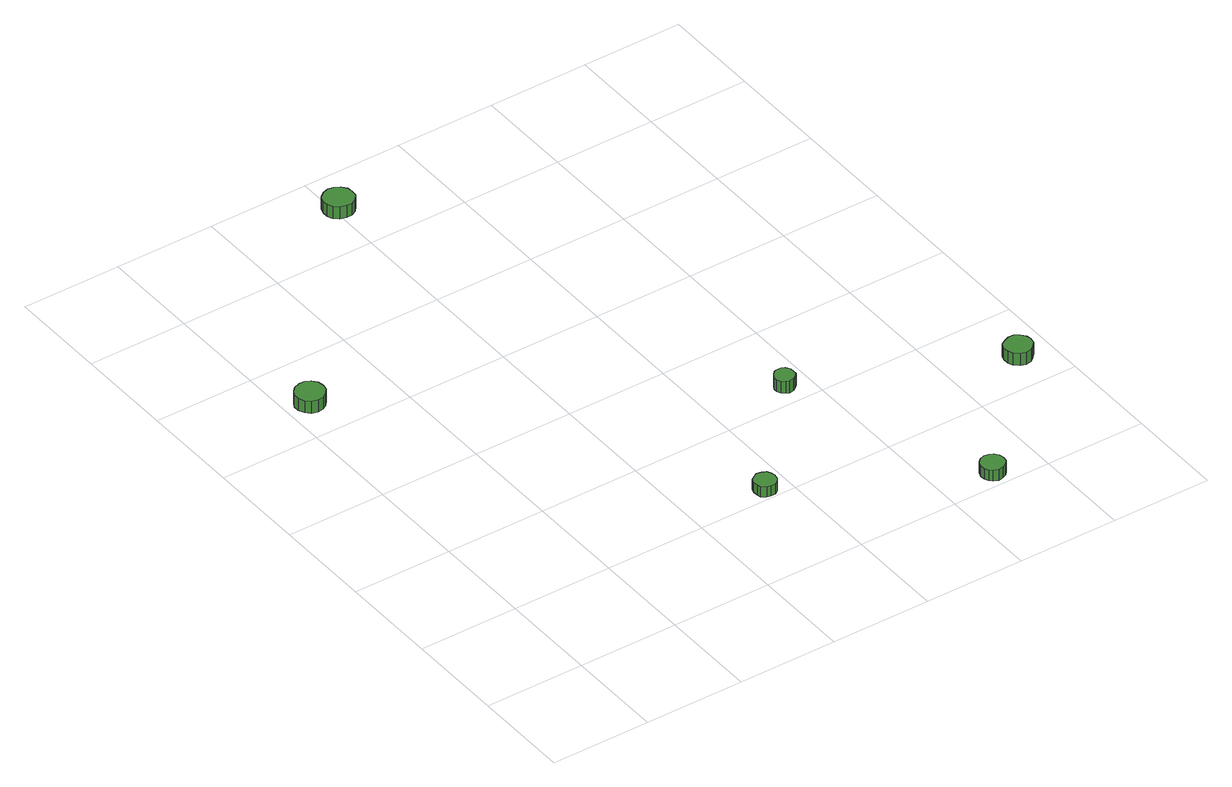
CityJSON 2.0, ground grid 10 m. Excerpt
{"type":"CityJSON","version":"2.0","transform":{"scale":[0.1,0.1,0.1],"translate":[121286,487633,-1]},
"CityObjects":{
"tree1":{"type":"SolitaryVegetationObject","attributes":{"function":"something"},"geometry":[{"type":"MultiSurface","lod":"1","boundaries":[[[0,1,2,3,4,5,6,7,8,9,10,11,12,13,14]],[[15,16,17,18,19,20,21,22,23,24,25,26,27,28,29]],[[0,29,28,1]],[[1,28,27,2]],[[2,27,26,3]],[[3,26,25,4]],[[4,25,24,5]],[[5,24,23,6]],[[6,23,22,7]],[[7,22,21,8]],[[8,21,20,9]],[[9,20,19,10]],[[10,19,18,11]],[[11,18,17,12]],[[12,17,16,13]],[[13,16,15,14]],[[14,15,29,0]]]}]},
"tree2":{"type":"SolitaryVegetationObject","attributes":{"function":"something"},"geometry":[{"type":"MultiSurface","lod":"1","boundaries":[[[30,31,32,33,34,35,36,37,38,39,40,41,42,43,44]],[[45,46,47,48,49,50,51,52,53,54,55,56,57,58,59]],[[30,59,58,31]],[[31,58,57,32]],[[32,57,56,33]],[[33,56,55,34]],[[34,55,54,35]],[[35,54,53,36]],[[36,53,52,37]],[[37,52,51,38]],[[38,51,50,39]],[[39,50,49,40]],[[40,49,48,41]],[[41,48,47,42]],[[42,47,46,43]],[[43,46,45,44]],[[44,45,59,30]]]}]},
"tree3":{"type":"SolitaryVegetationObject","attributes":{"function":"something"},"geometry":[{"type":"MultiSurface","lod":"1","boundaries":[[[60,61,62,63,64,65,66,67,68,69,70,71,72,73,74]],[[75,76,77,78,79,80,81,82,83,84,85,86,87,88,89]],[[60,89,88,61]],[[61,88,87,62]],[[62,87,86,63]],[[63,86,85,64]],[[64,85,84,65]],[[65,84,83,66]],[[66,83,82,67]],[[67,82,81,68]],[[68,81,80,69]],[[69,80,79,70]],[[70,79,78,71]],[[71,78,77,72]],[[72,77,76,73]],[[73,76,75,74]],[[74,75,89,60]]]}]},
"tree4":{"type":"SolitaryVegetationObject","attributes":{"function":"something"},"geometry":[{"type":"MultiSurface","lod":"1","boundaries":[[[90,91,92,93,94,95,96,97,98,99,100,101,102,103,104]],[[105,106,107,108,109,110,111,112,113,114,115,116,117,118,119]],[[90,119,118,91]],[[91,118,117,92]],[[92,117,116,93]],[[93,116,115,94]],[[94,115,114,95]],[[95,114,113,96]],[[96,113,112,97]],[[97,112,111,98]],[[98,111,110,99]],[[99,110,109,100]],[[100,109,108,101]],[[101,108,107,102]],[[102,107,106,103]],[[103,106,105,104]],[[104,105,119,90]]]}]},
"tree5":{"type":"SolitaryVegetationObject","attributes":{"function":"something"},"geometry":[{"type":"MultiSurface","lod":"1","boundaries":[[[120,121,122,123,124,125,126,127,128,129,130,131,132,133,134]],[[135,136,137,138,139,140,141,142,143,144,145,146,147,148,149]],[[120,149,148,121]],[[121,148,147,122]],[[122,147,146,123]],[[123,146,145,124]],[[124,145,144,125]],[[125,144,143,126]],[[126,143,142,127]],[[127,142,141,128]],[[128,141,140,129]],[[129,140,139,130]],[[130,139,138,131]],[[131,138,137,132]],[[132,137,136,133]],[[133,136,135,134]],[[134,135,149,120]]]}]},
"tree6":{"type":"SolitaryVegetationObject","attributes":{"function":"something"},"geometry":[{"type":"MultiSurface","lod":"1","boundaries":[[[150,151,152,153,154,155,156,157,158,159,160,161,162,163,164]],[[165,166,167,168,169,170,171,172,173,174,175,176,177,178,179]],[[150,179,178,151]],[[151,178,177,152]],[[152,177,176,153]],[[153,176,175,154]],[[154,175,174,155]],[[155,174,173,156]],[[156,173,172,157]],[[157,172,171,158]],[[158,171,170,159]],[[159,170,169,160]],[[160,169,168,161]],[[161,168,167,162]],[[162,167,166,163]],[[163,166,165,164]],[[164,165,179,150]]]}]}
},
"vertices":[
[37,442,21],[36,448,21],[32,453,21],[27,456,21],[21,456,21],[15,454,21],[11,450,21],[8,445,21],[8,439,21],[11,433,21],[15,429,21],[21,427,21],[27,428,21],[32,431,21],[36,436,21],[36,436,8],[32,431,8],[27,428,8],[21,427,8],[15,429,8],[11,433,8],[8,439,8],[8,445,8],[11,450,8],[15,454,8],[21,456,8],[27,456,8],[32,453,8],[36,448,8],[37,442,8],
[287,112,18],[286,116,18],[284,120,18],[280,122,18],[275,123,18],[271,121,18],[267,118,18],[266,114,18],[266,109,18],[267,105,18],[271,102,18],[275,101,18],[280,101,18],[284,104,18],[286,107,18],[286,107,7],[284,104,7],[280,101,7],[275,101,7],[271,102,7],[267,105,7],[266,109,7],[266,114,7],[267,118,7],[271,121,7],[275,123,7],[280,122,7],[284,120,7],[286,116,7],[287,112,7],
[220,656,19],[219,662,19],[215,667,19],[210,670,19],[204,671,19],[198,669,19],[193,665,19],[191,659,19],[191,653,19],[193,648,19],[198,644,19],[204,642,19],[210,642,19],[215,645,19],[219,650,19],[219,650,6],[215,645,6],[210,642,6],[204,642,6],[198,644,6],[193,648,6],[191,653,6],[191,659,6],[193,665,6],[198,669,6],[204,671,6],[210,670,6],[215,667,6],[219,662,6],[220,656,6],
[384,221,21],[384,225,21],[381,229,21],[378,231,21],[373,231,21],[370,230,21],[367,227,21],[365,223,21],[365,219,21],[367,215,21],[370,213,21],[373,211,21],[378,212,21],[381,214,21],[384,217,21],[384,217,8],[381,214,8],[378,212,8],[373,211,8],[370,213,8],[367,215,8],[365,219,8],[365,223,8],[367,227,8],[370,230,8],[373,231,8],[378,231,8],[381,229,8],[384,225,8],[384,221,8],
[464,16,19],[463,21,19],[460,25,19],[456,27,19],[451,28,19],[446,26,19],[443,23,19],[441,18,19],[441,13,19],[443,9,19],[446,6,19],[451,4,19],[456,5,19],[460,7,19],[463,11,19],[463,11,7],[460,7,7],[456,5,7],[451,4,7],[446,6,7],[443,9,7],[441,13,7],[441,18,7],[443,23,7],[446,26,7],[451,28,7],[456,27,7],[460,25,7],[463,21,7],[464,16,7],
[581,140,20],[580,145,20],[576,150,20],[572,153,20],[566,153,20],[561,151,20],[556,148,20],[554,143,20],[554,137,20],[556,132,20],[561,128,20],[566,126,20],[572,127,20],[576,130,20],[580,134,20],[580,134,7],[576,130,7],[572,127,7],[566,126,7],[561,128,7],[556,132,7],[554,137,7],[554,143,7],[556,148,7],[561,151,7],[566,153,7],[572,153,7],[576,150,7],[580,145,7],[581,140,7]
]}
